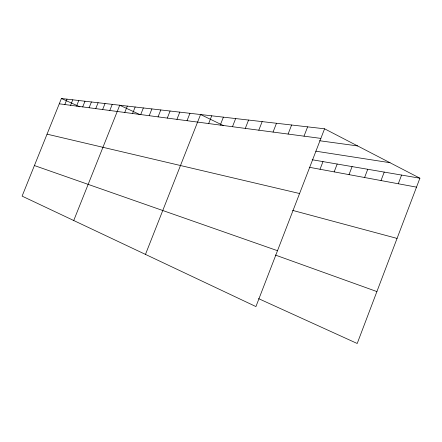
<?xml version="1.0" encoding="UTF-8"?>
<svg xmlns="http://www.w3.org/2000/svg" width="442" height="442" viewBox="0 0 442 442"><rect width="100%" height="100%" fill="white"/><g stroke="black" fill="none" stroke-linecap="round" stroke-linejoin="round"><path stroke-width="0.66" d="M324.572 128.799L255.929 306.571L22.1 196.132L61.405 98.511L324.572 128.799L419.9 178.209L357.208 343.489L258.531 298.615M380.998 180.557L384.225 172.098M398.281 183.762L401.585 175.071M349.003 174.629L352.092 166.59M364.595 177.518L367.75 169.275M320.036 169.264L322.992 161.606M334.169 171.883L337.185 164.037M304.013 136.169L307.621 126.848M273.057 132.075L276.482 123.263M288.101 134.064L291.615 125.003M245.299 128.407L248.564 120.053M258.808 130.191L262.15 121.616M208.657 123.561L211.707 115.81M220.271 125.097L223.387 117.152M232.47 126.705L235.658 118.566M176.938 119.362L179.795 112.135M187.027 120.699L189.944 113.307M145.473 254.399L200.569 114.528L223.707 125.716M149.208 115.699L151.893 108.925M158.054 116.865L160.8 109.948M167.291 118.086L170.087 111.019M73.731 220.519L119.732 105.224L139.871 114.566M124.76 112.467L127.302 106.097M132.583 113.5L135.169 106.997M140.722 114.577L143.363 107.942M89.102 107.749L91.417 101.964M95.737 108.627L98.096 102.732M102.632 109.539L105.036 103.533M109.793 110.483L112.24 104.362M64.83 104.539L66.996 99.152M70.576 105.301L72.781 99.82M76.532 106.086L78.775 100.511M82.704 106.903L84.98 101.224M59.272 103.804L320.87 138.396M319.566 140.738L357.633 145.932M315.815 151.181L390.004 162.711M312.157 159.75L419.9 178.209M309.256 167.264L416.513 187.137M47.051 134.158L299.582 193.524M292.604 210.386L397.065 238.415M34.415 165.551L277.504 250.697M275.355 255.045L376.899 291.571M61.405 98.511L79.908 106.859"/></g></svg>
